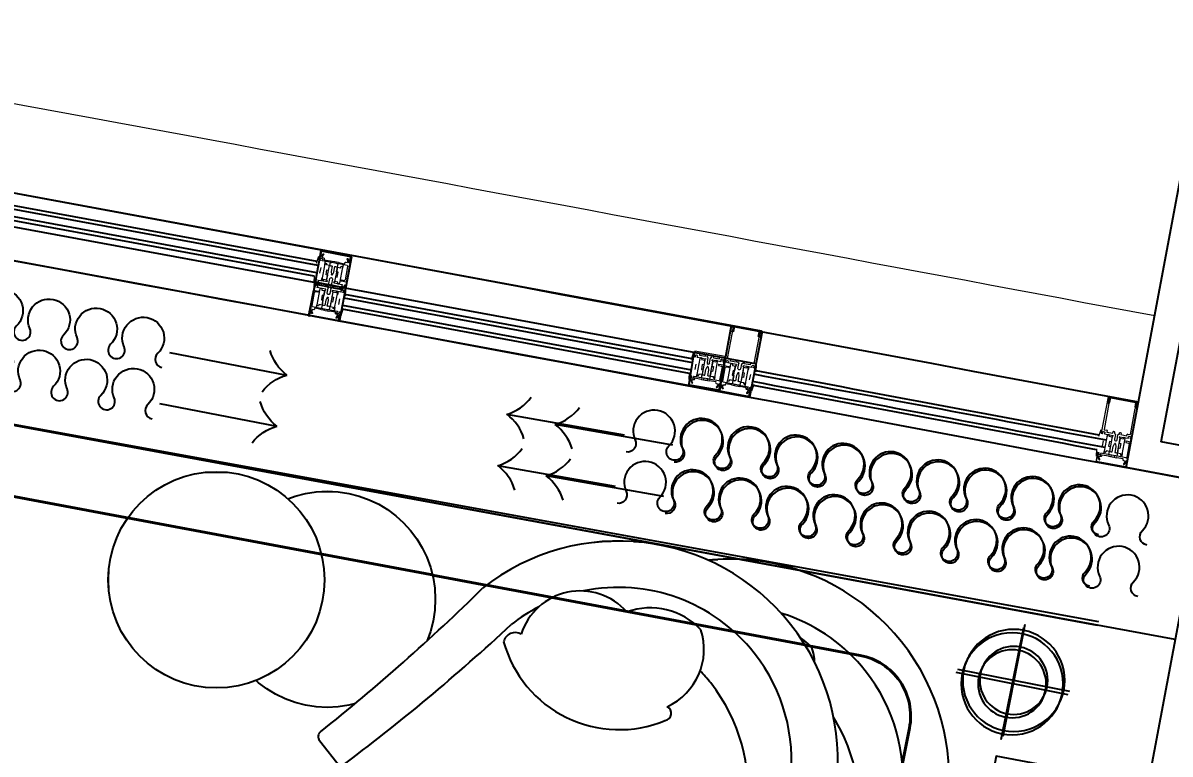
# Model space of a CAD drawing. Extents: x -678889171 to 586587, y -792238163 to 335485.
# Drawn here: x 54779 to 56635, y 46963 to 48147 of the extents above; entities that cross this region are included whole.
import ezdxf

# ---------------------------------------------------------------- set-up
doc = ezdxf.new("R2010")
doc.units = 0
doc.header["$MEASUREMENT"] = 0
doc.set_wipeout_variables(frame=1)
doc.layers.get('0').update_dxf_attribs({"color": 8})
for name, color, linetype in [('9TH-FURN$0$A-SITE-PATT', 252, 'Continuous'), ('9TH-FURN$0$XR-A-TYP-7-8-9-10$0$I-CLNG', 252, 'Continuous'), ('9TH-FURN$0$XR-A-TYP-7-8-9-10$0$I-EQPM', 252, 'Continuous'), ('9TH-FURN$0$XR-A-TYP-7-8-9-10$0$I-FURN', 252, 'Continuous'), ('9TH-FURN$0$XR-A-TYP-7-8-9-10$0$I-FURN-CHAR', 252, 'Continuous'), ('9TH-FURN$0$XR-A-TYP-7-8-9-10$0$I-WIPEOUT', 252, 'Continuous'), ('9TH-FURN$0$XR-A-TYP-7-8-9-10$0$XREF_1BR$0$I-FURN', 252, 'Continuous'), ('powr wire', 4, 'Continuous'), ('XR-A-9TH-FLOOR$0$A-SITE-PATT', 252, 'Continuous'), ('XR-A-9TH-FLOOR$0$A-WALL', 252, 'Continuous'), ('XR-A-TYP-4TH TO 10TH (OUTER)$0$$0$A-GLAZ', 252, 'Continuous'), ('XR-A-TYP-4TH TO 10TH (OUTER)$0$$0$A-SITE-PATT', 252, 'Continuous'), ('XR-A-TYP-4TH TO 10TH (OUTER)$0$$1$A-GLAZ', 252, 'Continuous'), ('XR-A-TYP-4TH TO 10TH (OUTER)$0$A-DIM-IN', 252, 'Continuous'), ('XR-A-TYP-4TH TO 10TH (OUTER)$0$A-GLAZ', 252, 'Continuous'), ('XR-A-TYP-4TH TO 10TH (OUTER)$0$A-SITE-PATT', 252, 'Continuous'), ('XR-A-TYP.furn$0$A-SITE-PATT', 252, 'Continuous'), ('XR-A-TYP.furn$0$XR-A-TYP-3-4-6$0$I-CLNG', 252, 'Continuous'), ('XR-A-TYP.furn$0$XR-A-TYP-3-4-6$0$I-EQPM', 252, 'Continuous'), ('XR-A-TYP.furn$0$XR-A-TYP-3-4-6$0$I-FURN', 252, 'Continuous'), ('XR-A-TYP.furn$0$XR-A-TYP-3-4-6$0$I-FURN-CHAR', 252, 'Continuous'), ('XR-A-TYP.furn$0$XR-A-TYP-3-4-6$0$I-WIPEOUT', 252, 'Continuous'), ('XR-A-TYP.furn$0$XR-A-TYP-3-4-6$0$XREF_1BR$0$I-FURN', 252, 'Continuous')]:
    doc.layers.add(name, color=color, linetype=linetype)
doc.layers.add('XR-A-TYP 01(OUTER)$0$xref units$0$copy of outline 1st floor trial 3$0$A-ELEV-P1', color=252, linetype='Continuous', lineweight=9)
doc.layers.add('XR-A-TYP-4TH TO 10TH (OUTER)$0$Main entrance$0$A-ELEV-GLAZ', color=252, linetype='Continuous', lineweight=20)

# ---------------------------------------------------------------- blocks, each defined once
blk = doc.blocks.new('9TH-FURN$0$XR-A-TYP-7-8-9-10$0$XREF_1BR$0$05BDRAPE')
for points in [[(-500, 0, 0.608416), (-485.7, 27.6, -0.608416), (-450, 96.6, -0.608416), (-414.3, 27.7, 1.932003), (-385.7, 27.7, -0.608416), (-350, 96.6, -0.608416), (-314.3, 27.7, 1.932003), (-285.7, 27.7, -0.608416), (-250, 96.6, -0.608416), (-214.3, 27.7, 1.932003), (-185.7, 27.7, -0.608416), (-150, 96.6, -0.608416), (-114.3, 27.7, 1.932003), (-85.7, 27.7, -0.608416), (-50, 96.6, -0.608416), (-14.3, 27.7, 0.608436), (0, 0, -0.608416)], [(0, 0, 0.608416), (14.3, 27.7, -0.608416), (50, 96.6, -0.608416), (85.7, 27.7, 1.932003), (114.3, 27.7, -0.608416), (150, 96.6, -0.608416), (185.7, 27.7, 1.932003), (214.3, 27.7, -0.608416), (250, 96.6, -0.608416), (285.7, 27.7, 1.932003), (314.3, 27.7, -0.608416), (350, 96.6, -0.608416), (385.7, 27.7, 1.932003), (414.3, 27.7, -0.608416), (450, 96.6, -0.608416), (485.7, 27.7, 0.608436), (500, 0, -0.608416)]]:
    blk.add_lwpolyline(points, format="xyb")
blk = doc.blocks.new('9TH-FURN$0$XR-A-TYP-7-8-9-10$0$XREF_1BR$0$GUEST T1')
blk.add_line((-974.1, -13.6), (-1214.4, -13.6))
for centre, start, end in [((-1258, 72.1), 296.9731, 333.1823), ((-1258, -99.3), 26.8177, 63.0269)]:
    blk.add_arc(centre, 96.2, start, end)
at = {"xscale": -0.9651072330830278, "yscale": 0.9651072330830278, "zscale": 0.9651072330830278}
blk.add_blockref('9TH-FURN$0$XR-A-TYP-7-8-9-10$0$XREF_1BR$0$05BDRAPE', (-482.6, -46.6), dxfattribs=at)
blk = doc.blocks.new('9TH-FURN$0$XR-A-TYP-7-8-9-10$0$XREF_1BR$0$GS-1')
at = {"color": 8, "xscale": -0.8044866682359963, "yscale": 0.8044866682359963, "zscale": 0.8044866682359963, "rotation": 90}
for p in [(-31.1, 38.2), (53.3, 38.2)]:
    blk.add_blockref('9TH-FURN$0$XR-A-TYP-7-8-9-10$0$XREF_1BR$0$GUEST T1', p, dxfattribs=at)
blk = doc.blocks.new('9TH-FURN$0$XR-A-TYP-7-8-9-10$0$XREF_1BR$0$XREF-1BA$0$RRR')
blk.add_wipeout([(11151.2, 12044), (11163.9, 12059.5), (11319.4, 12212), (11372.4, 12268.8), (11415.9, 12313.2), (11463.4, 12345.5), (11528.7, 12374.4), (11582.3, 12387.4), (11656.7, 12391.4), (11711.9, 12384.2), (11759.9, 12370.6), (11836.3, 12332.4), (11880.2, 12297.1), (11911.9, 12263.7), (11936.4, 12230.4), (11954.5, 12199.2), (11973, 12156.4), (11986, 12110.5), (11993.2, 12057.3), (11993.3, 12018.9), (11983.9, 11953.8), (11958.4, 11882.4), (11940.4, 11849.6), (11920.4, 11820.8), (11887.5, 11783.5), (11858.3, 11760.1), (11603.8, 11553.8), (11596.9, 11551.1), (11587.1, 11557.1), (11552.6, 11595.2), (11548.3, 11592.9), (11541.7, 11593.5), (11534.7, 11600.1), (11189.9, 11981.8), (11187.3, 11988.5), (11188, 11992.2), (11189.4, 11994.5), (11190.6, 11995.9)]).dxf.layer = '9TH-FURN$0$XR-A-TYP-7-8-9-10$0$I-WIPEOUT'
for p, q in [((11153.7, 12036.7), (11190.6, 11995.9)), ((11364.2, 11788.8), (11189.9, 11981.8)), ((11189.9, 11981.8), (11364.2, 11788.8)), ((11538.5, 11595.9), (11364.2, 11788.8)), ((11364.2, 11788.8), (11538.5, 11595.9)), ((11552.6, 11595.2), (11589.5, 11554.4))]:
    blk.add_line(p, q)
for centre, radius, start, end in [((11638.8, 12036.9), 355, 42.094, 132.094), ((11638.8, 12036.9), 280, 42.094, 105.4883), ((8901.2, 14521.9), 3344.2, 312.3641, 318.3692), ((11565.6, 12206.5), 100.2, 45.14, 166.2879), ((11638.8, 12036.9), 280, 121.1621, 132.094), ((11681.3, 12174.1), 112.8, 47.1478, 113.5012), ((11638.8, 12036.9), 355, 312.094, 42.094), ((11662.4, 12218.9), 102.8, 298.7881, 21.6173), ((9019.9, 14529.3), 3336.1, 310.5911, 316.7792), ((11459.7, 12212.8), 19.4, 63.9266, 170.3764), ((11638.8, 12036.9), 280, 312.094, 42.094), ((11623.5, 12279.6), 193.6, 199.1621, 296.4335), ((11571.6, 11984.1), 280, 42.094, 47.4046), ((11571.6, 11984.1), 280, 312.094, 42.094), ((11707, 12117.9), 12, 282.7716, 65.8902), ((11161.2, 12043.4), 10, 130.7668, 222.094), ((11197.3, 11988.5), 10, 132.094, 222.094), ((11197.3, 11988.5), 10, 132.094, 222.094), ((13853.2, 9179.1), 3336.1, 127.4088, 133.5969), ((13833.8, 9061.7), 3344.2, 125.8188, 131.8239), ((11545.9, 11602.6), 10, 222.094, 312.094), ((11545.9, 11602.6), 10, 222.094, 312.094), ((11596.9, 11561.1), 10, 222.094, 313.4211)]:
    blk.add_arc(centre, radius, start, end)
blk = doc.blocks.new('9TH-FURN$0$XR-A-TYP-7-8-9-10$0$A$C00AC6B19')
blk.add_wipeout([(30, 172.4), (64.6, 162.2), (64.6, 162.2), (91.4, 149.2), (91.4, 149.2), (123, 124.5), (141.2, 103.3), (158.2, 74.7), (166.5, 53.8), (174.2, 16.4), (174.7, -10.9), (171.2, -36.4), (166.3, -54.4), (160.7, -69.3), (152.9, -85.2), (152.9, -85.2), (139.3, -106), (116.1, -131), (98.7, -144.5), (64.1, -162.9), (38.6, -170.7), (22.5, -173.5), (-3.7, -175), (-21.2, -173.7), (-36.4, -171.2), (-67.5, -161.4), (-94.1, -147.6), (-119.9, -127.5), (-141.4, -103.2), (-157.2, -76.8), (-168.2, -48.3), (-173.6, -21.9), (-174.6, 11.2), (-174.6, 11.2), (-167.1, 52), (-156.2, 78.9), (-142.7, 101.3), (-117, 130.1), (-98.7, 144.5), (-73.6, 158.8), (-45.8, 168.9), (-1.8, 175), (36.4, 171.2)]).dxf.layer = '9TH-FURN$0$XR-A-TYP-7-8-9-10$0$I-WIPEOUT'
blk.add_circle((0, 0), 175)
blk = doc.blocks.new('9TH-FURN$0$XR-A-TYP-7-8-9-10$0$XREF_1BR$0$wer')
for radius in [225, 150]:
    blk.add_circle((4479.2, 10803.4), radius)
at = {"layer": '9TH-FURN$0$XR-A-TYP-7-8-9-10$0$XREF_1BR$0$I-FURN'}
for p, q in [((4479.2, 10551.9), (4479.2, 11055)), ((4730.7, 10803.4), (4227.7, 10803.4))]:
    blk.add_line(p, q, dxfattribs=at)
blk = doc.blocks.new('XR-A-TYP-4TH TO 10TH (OUTER)$0$m')
at = {"layer": 'XR-A-TYP-4TH TO 10TH (OUTER)$0$Main entrance$0$A-ELEV-GLAZ'}
for p, q in [((12664.2, 190975.7, 0), (12663.8, 190966.3, 0)), ((12664.2, 190975.7, 0), (12663.8, 190966.3, 0)), ((12714.1, 190973.9, 0), (12664.2, 190975.7, 0)), ((12664.9, 190966.7, 0), (12665.2, 190974.4, 0)), ((12665.2, 190974.4, 0), (12713, 190972.7, 0)), ((12668, 190970.6, 0), (12665.7, 190966.8, 0)), ((12668, 190964.7, 0), (12668.1, 190967.5, 0)), ((12668.1, 190967.5, 0), (12669.5, 190969.7, 0)), ((12708.4, 190968.3, 0), (12709.6, 190966, 0)), ((12712, 190965.1, 0), (12709.9, 190969.1, 0)), ((12713, 190972.7, 0), (12712.8, 190965, 0)), ((12713.8, 190964.5, 0), (12714.1, 190973.9, 0)), ((12663.8, 190964.2, 0), (12662.7, 190933.4, 0)), ((12663.8, 190964.2, 0), (12663.6, 190960.2, 0)), ((12665.3, 190964.8, 0), (12664.4, 190964.8, 0)), ((12665.3, 190964.8, 0), (12664.4, 190964.8, 0)), ((12665.5, 190966.6, 0), (12664.9, 190966.7, 0)), ((12664.9, 190936.7, 0), (12665.7, 190958.5, 0)), ((12665.1, 190965, 0), (12665.5, 190965, 0)), ((12667, 190959.7, 0), (12683.8, 190959.1, 0)), ((12670.4, 190964.6, 0), (12668, 190964.7, 0)), ((12671.6, 190961.6, 0), (12671.6, 190963.3, 0)), ((12681.8, 190961.3, 0), (12671.6, 190961.6, 0)), ((12674, 190955.5, 0), (12673.1, 190929, 0)), ((12673.7, 190959.4, 0), (12673.6, 190954.2, 0)), ((12676.6, 190954.1, 0), (12676.7, 190955.4, 0)), ((12681.8, 190953.9, 0), (12676.6, 190954.1, 0)), ((12681.8, 190953.9, 0), (12680.9, 190929.2, 0)), ((12681.5, 190945.9, 0), (12681.8, 190953.9, 0)), ((12682.3, 190961.8, 0), (12681.8, 190961.3, 0)), ((12681.8, 190953.9, 0), (12682, 190959.2, 0)), ((12682.6, 190953.8, 0), (12681.8, 190953.9, 0)), ((12683.1, 190953.8, 0), (12681.8, 190953.9, 0)), ((12683.3, 190959.1, 0), (12682, 190959.2, 0)), ((12688.4, 190961.6, 0), (12682.3, 190961.8, 0)), ((12683, 190954.1, 0), (12682.6, 190953.8, 0)), ((12683.3, 190953.8, 0), (12683, 190954.1, 0)), ((12684.8, 190953.8, 0), (12683.3, 190953.8, 0)), ((12683.8, 190959.1, 0), (12684.1, 190958.8, 0)), ((12684.1, 190958.8, 0), (12684.5, 190959.1, 0)), ((12684.5, 190959.1, 0), (12692.7, 190958.8, 0)), ((12685.1, 190954.1, 0), (12684.8, 190953.8, 0)), ((12685.4, 190953.7, 0), (12685.1, 190954.1, 0)), ((12686.3, 190953.7, 0), (12685.4, 190953.7, 0)), ((12685.8, 190959, 0), (12685.9, 190961.7, 0)), ((12686, 190944.6, 0), (12686.3, 190953.7, 0)), ((12688.7, 190961.2, 0), (12688.4, 190961.6, 0)), ((12689, 190961.6, 0), (12688.7, 190961.2, 0)), ((12695, 190961.3, 0), (12689, 190961.6, 0)), ((12690.5, 190953.6, 0), (12690.2, 190944.5, 0)), ((12691.4, 190953.5, 0), (12690.5, 190953.6, 0)), ((12691.4, 190958.8, 0), (12691.5, 190961.5, 0)), ((12691.7, 190953.8, 0), (12691.4, 190953.5, 0)), ((12692, 190953.5, 0), (12691.7, 190953.8, 0)), ((12693.5, 190953.4, 0), (12692, 190953.5, 0)), ((12692.7, 190958.8, 0), (12693, 190958.4, 0)), ((12693, 190958.4, 0), (12693.3, 190958.8, 0)), ((12693.3, 190958.8, 0), (12708.1, 190958.2, 0)), ((12693.9, 190953.8, 0), (12693.5, 190953.4, 0)), ((12695, 190953.4, 0), (12693.7, 190953.4, 0)), ((12695.2, 190958.7, 0), (12693.9, 190958.7, 0)), ((12694.2, 190953.4, 0), (12693.9, 190953.8, 0)), ((12694.1, 190928.8, 0), (12695, 190953.4, 0)), ((12695, 190953.4, 0), (12694.2, 190953.4, 0)), ((12694.7, 190945.5, 0), (12695, 190953.4, 0)), ((12695.5, 190960.8, 0), (12695, 190961.3, 0)), ((12695.2, 190958.7, 0), (12695, 190953.4, 0)), ((12695, 190953.4, 0), (12700.2, 190953.2, 0)), ((12705.7, 190960.4, 0), (12695.5, 190960.8, 0)), ((12700.2, 190953.2, 0), (12700.2, 190954.5, 0)), ((12702.9, 190954.4, 0), (12701.9, 190928, 0)), ((12703.4, 190958.4, 0), (12703.2, 190953.1, 0)), ((12705.8, 190962, 0), (12705.7, 190960.4, 0)), ((12709.5, 190963.2, 0), (12707.1, 190963.3, 0)), ((12707.8, 190960.1, 0), (12707.9, 190960.4, 0)), ((12708.9, 190961.4, 0), (12710.8, 190961.3, 0)), ((12709.6, 190966, 0), (12709.5, 190963.2, 0)), ((12711.4, 190958.1, 0), (12713.1, 190958, 0)), ((12711.8, 190960.2, 0), (12711.8, 190960, 0)), ((12712.8, 190965, 0), (12712.1, 190965, 0)), ((12712.1, 190963.3, 0), (12712.5, 190963.3, 0)), ((12713.1, 190963, 0), (12712.3, 190963.1, 0)), ((12713.6, 190958.5, 0), (12713.7, 190962.4, 0)), ((12716.3, 190952.6, 0), (12715.1, 190964.1, 0)), ((12662.7, 190933.4, 0), (12670.5, 190933.1, 0)), ((12670.6, 190935.2, 0), (12666.1, 190935.4, 0)), ((12671.1, 190933.7, 0), (12671.2, 190934.5, 0)), ((12675.7, 190928.9, 0), (12675.8, 190930.3, 0)), ((12675.8, 190930.3, 0), (12680.9, 190930.1, 0)), ((12678.6, 190938.1, 0), (12678.9, 190946, 0)), ((12681.2, 190938, 0), (12678.6, 190938.1, 0)), ((12678.9, 190946, 0), (12681.5, 190945.9, 0)), ((12680.9, 190930.1, 0), (12681.2, 190938, 0)), ((12685.5, 190933, 0), (12685.3, 190924.9, 0)), ((12687, 190940, 0), (12686, 190944.6, 0)), ((12690.2, 190944.5, 0), (12688.8, 190939.9, 0)), ((12689.5, 190924.8, 0), (12689.8, 190932.8, 0)), ((12694.2, 190929.6, 0), (12694.5, 190937.5, 0)), ((12694.5, 190937.5, 0), (12697.1, 190937.4, 0)), ((12697.4, 190945.4, 0), (12694.7, 190945.5, 0)), ((12697.1, 190937.4, 0), (12697.4, 190945.4, 0)), ((12702.3, 190926.7, 0), (12702.5, 190932, 0)), ((12707.4, 190937.8, 0), (12707.7, 190946.9, 0)), ((12715.5, 190931.5, 0), (12713.5, 190920.1, 0)), ((12662.5, 190927.7, 0), (12660.3, 190868.4)), ((12662.5, 190927.7, 0), (12660.3, 190868.4)), ((12664.6, 190928, 0), (12662.9, 190928.1, 0)), ((12665.5, 190921.1, 0), (12664, 190878.4)), ((12664.2, 190925.9, 0), (12664.2, 190926.1, 0)), ((12667.1, 190924.7, 0), (12665.2, 190924.8, 0)), ((12670.4, 190921.3, 0), (12666, 190921.5, 0)), ((12675.4, 190927.6, 0), (12667.9, 190927.9, 0)), ((12668.2, 190926, 0), (12668.2, 190925.8, 0)), ((12670.9, 190924.2, 0), (12670.8, 190921.7, 0)), ((12680.7, 190923.8, 0), (12670.9, 190924.2, 0)), ((12675.7, 190927.3, 0), (12675.4, 190927.6, 0)), ((12676, 190927.6, 0), (12675.7, 190927.3, 0)), ((12681.9, 190927.4, 0), (12676, 190927.6, 0)), ((12680.6, 190921.4, 0), (12680.7, 190923.8, 0)), ((12682.7, 190920.9, 0), (12681, 190920.9, 0)), ((12681.1, 190929, 0), (12682, 190929, 0)), ((12682.2, 190928.8, 0), (12682.1, 190927.6, 0)), ((12683.9, 190923.7, 0), (12683.2, 190923.7, 0)), ((12683.2, 190923.7, 0), (12683.2, 190921.3, 0)), ((12691.4, 190923.4, 0), (12690.7, 190923.5, 0)), ((12691.3, 190921, 0), (12691.4, 190923.4, 0)), ((12693.4, 190920.5, 0), (12691.7, 190920.6, 0)), ((12692.8, 190927.2, 0), (12692.9, 190928.4, 0)), ((12698.9, 190926.8, 0), (12693, 190927, 0)), ((12693.1, 190928.6, 0), (12693.9, 190928.6, 0)), ((12703.7, 190923, 0), (12693.9, 190923.3, 0)), ((12693.9, 190923.3, 0), (12693.9, 190920.9, 0)), ((12699.3, 190929.4, 0), (12694.2, 190929.6, 0)), ((12699.2, 190926.5, 0), (12698.9, 190926.8, 0)), ((12699.5, 190926.8, 0), (12699.2, 190926.5, 0)), ((12699.3, 190928.1, 0), (12699.3, 190929.4, 0)), ((12707, 190926.5, 0), (12699.5, 190926.8, 0)), ((12703.7, 190920.6, 0), (12703.7, 190923, 0)), ((12708.5, 190920, 0), (12704.1, 190920.1, 0)), ((12706.6, 190924.4, 0), (12706.6, 190924.6, 0)), ((12707.4, 190876.8), (12708.9, 190919.5, 0)), ((12709.5, 190923.2, 0), (12707.6, 190923.3, 0)), ((12712, 190926.3, 0), (12710.3, 190926.4, 0)), ((12710.3, 190866.6), (12712.4, 190925.9, 0)), ((12710.6, 190924.5, 0), (12710.5, 190924.2, 0)), ((12662.4, 190876.9), (12664, 190878.4)), ((12662.4, 190874.9), (12662.4, 190876.9)), ((12707.4, 190876.8), (12708.8, 190875.3)), ((12708.8, 190875.3), (12708.7, 190873.3)), ((12660.7, 190868.2), (12661.9, 190869.3)), ((12661.9, 190869.3), (12663.9, 190874.2)), ((12663.9, 190874.2), (12663, 190874.3)), ((12708.1, 190872.7), (12707.2, 190872.7)), ((12707.2, 190872.7), (12708.9, 190867.7)), ((12708.9, 190867.7), (12709.9, 190866.5))]:
    blk.add_line(p, q, dxfattribs=at)
at = {"layer": 'XR-A-TYP-4TH TO 10TH (OUTER)$0$Main entrance$0$A-ELEV-GLAZ', "elevation": 0}
blk.add_lwpolyline([(12709.6, 190866, 0.668179), (12709.8, 190866.3), (12708.1, 190868.2), (12707.1, 190868.2), (12707.2, 190872.7), (12707.9, 190872.7), (12706.6, 190875.1, 0.767327), (12706, 190875), (12705.7, 190867.4), (12665, 190868.9), (12665.2, 190876.4, 0.767327), (12664.7, 190876.6), (12663.2, 190874.3), (12663.9, 190874.2), (12663.7, 190869.7), (12662.7, 190869.8), (12660.8, 190868.1, 0.668179), (12661, 190867.7)], format="xyb", close=True, dxfattribs=at)
at = {"layer": 'XR-A-TYP-4TH TO 10TH (OUTER)$0$Main entrance$0$A-ELEV-GLAZ'}
for centre, radius, start, end in [((12668.8, 190970.1, 0), 0.847, 327.9564, 147.9564), ((12709.2, 190968.7, 0), 0.847, 27.9564, 207.9564), ((12665.1, 190966.2, 0), 1.27, 177.9564, 267.9564), ((12664.4, 190964.1, 0), 0.635, 87.9564, 177.9564), ((12664.4, 190964.1, 0), 0.635, 87.9564, 177.9564), ((12665.3, 190965.8, 0), 1.06, 267.9564, 69.2935), ((12665.5, 190965.8, 0), 0.847, 267.9564, 87.9564), ((12666.9, 190958.4, 0), 1.27, 87.9564, 177.9564), ((12670.4, 190963.3, 0), 1.27, 357.9564, 87.9564), ((12675.4, 190955.4, 0), 1.32, 357.9564, 177.9564), ((12701.5, 190954.5, 0), 1.32, 357.9564, 177.9564), ((12707.1, 190962, 0), 1.27, 87.9564, 177.9564), ((12709.7, 190960.1, 0), 1.91, 177.9564, 223.1461), ((12708.9, 190960.3, 0), 1.06, 87.9564, 177.9564), ((12708.1, 190958.5, 0), 0.318, 267.9564, 43.1461), ((12710.8, 190960.2, 0), 1.06, 357.9564, 87.9564), ((12711.4, 190958.4, 0), 0.318, 132.7668, 267.9564), ((12712.3, 190964.1, 0), 1.06, 106.6194, 267.9564), ((12712.1, 190964.1, 0), 0.847, 87.9564, 267.9564), ((12709.9, 190960.1, 0), 1.91, 312.7668, 357.9564), ((12712.5, 190964.5, 0), 1.27, 267.9564, 357.9564), ((12713.1, 190962.4, 0), 0.635, 357.9564, 87.9564), ((12713.2, 190958.5, 0), 0.423, 267.9564, 357.9564), ((12666.2, 190936.6, 0), 1.27, 177.9564, 267.9564), ((12670.5, 190933.7, 0), 0.635, 267.9564, 357.9564), ((12670.5, 190934.6, 0), 0.635, 357.9564, 87.9564), ((12687.7, 190932.9, 0), 2.12, 357.9564, 177.9564), ((12687.9, 190940.2, 0), 0.911, 192.9564, 342.9564), ((12662.9, 190927.6, 0), 0.423, 87.9564, 177.9564), ((12666.1, 190926.1, 0), 1.91, 132.7668, 177.9564), ((12665.3, 190925.9, 0), 1.06, 177.9564, 267.9564), ((12664.6, 190927.7, 0), 0.318, 312.7668, 87.9564), ((12665.9, 190921.1, 0), 0.423, 87.9564, 177.9564), ((12667.1, 190925.8, 0), 1.06, 267.9564, 357.9564), ((12667.9, 190927.6, 0), 0.318, 87.9564, 223.1461), ((12666.3, 190926, 0), 1.91, 357.9564, 43.1461), ((12670.4, 190921.7, 0), 0.423, 267.9564, 357.9564), ((12674.4, 190929, 0), 1.32, 177.9564, 357.9564), ((12681, 190921.4, 0), 0.423, 177.9564, 267.9564), ((12681.1, 190929.2, 0), 0.212, 177.9564, 267.9564), ((12681.9, 190927.6, 0), 0.212, 267.9564, 357.9564), ((12681.9, 190928.8, 0), 0.212, 357.9564, 87.9564), ((12682.7, 190921.3, 0), 0.423, 267.9564, 357.9564), ((12684, 190925, 0), 1.27, 267.9564, 357.9564), ((12690.8, 190924.7, 0), 1.27, 177.9564, 267.9564), ((12691.7, 190921, 0), 0.423, 177.9564, 267.9564), ((12693, 190927.2, 0), 0.212, 177.9564, 267.9564), ((12693.1, 190928.4, 0), 0.212, 87.9564, 177.9564), ((12693.4, 190920.9, 0), 0.423, 267.9564, 357.9564), ((12693.9, 190928.8, 0), 0.212, 267.9564, 357.9564), ((12700.6, 190928, 0), 1.32, 177.9564, 357.9564), ((12704.1, 190920.5, 0), 0.423, 177.9564, 267.9564), ((12708.5, 190924.5, 0), 1.91, 132.7668, 177.9564), ((12707.6, 190924.4, 0), 1.06, 177.9564, 267.9564), ((12707, 190926.2, 0), 0.318, 312.7668, 87.9564), ((12708.5, 190919.5, 0), 0.423, 357.9564, 87.9564), ((12709.5, 190924.3, 0), 1.06, 267.9564, 357.9564), ((12710.3, 190926.1, 0), 0.318, 87.9564, 223.1461), ((12708.6, 190924.5, 0), 1.91, 357.9564, 43.1461), ((12712, 190925.9, 0), 0.423, 357.9564, 87.9564), ((12663, 190874.9), 0.635, 177.9564, 267.9564), ((12660.6, 190868.4), 0.211, 177.9564, 312.9564), ((12708.1, 190873.3), 0.635, 267.9564, 357.9564), ((12710.1, 190866.6), 0.211, 222.9564, 357.9564)]:
    blk.add_arc(centre, radius, start, end, dxfattribs=at)
blk = doc.blocks.new('XR-A-TYP-4TH TO 10TH (OUTER)$0$conc w')
at = {"layer": 'XR-A-TYP-4TH TO 10TH (OUTER)$0$Main entrance$0$A-ELEV-GLAZ'}
for p, q in [((83819.6, 6992.5), (83819.6, 6983.1)), ((83869.6, 6992.5), (83819.6, 6992.5)), ((83819.6, 6992.5), (83819.6, 6983.1)), ((83819.6, 6981), (83819.6, 6977)), ((83819.6, 6981), (83819.6, 6950.2)), ((83821.1, 6981.6), (83820.2, 6981.6)), ((83821.1, 6981.6), (83820.2, 6981.6)), ((83820.7, 6983.5), (83820.7, 6991.2)), ((83820.7, 6991.2), (83868.5, 6991.2)), ((83821.3, 6983.5), (83820.7, 6983.5)), ((83820.9, 6981.8), (83821.3, 6981.8)), ((83823.6, 6987.5), (83821.4, 6983.7)), ((83823.8, 6984.5), (83825.1, 6986.7)), ((83823.8, 6981.6), (83823.8, 6984.5)), ((83826.2, 6981.6), (83823.8, 6981.6)), ((83865.4, 6981.6), (83863, 6981.6)), ((83864.1, 6986.7), (83865.4, 6984.5)), ((83865.4, 6984.5), (83865.4, 6981.6)), ((83867.8, 6983.7), (83865.5, 6987.5)), ((83868.5, 6983.5), (83867.9, 6983.5)), ((83867.9, 6981.8), (83868.3, 6981.8)), ((83869, 6981.6), (83868.1, 6981.6)), ((83868.5, 6991.2), (83868.5, 6983.5)), ((83869.6, 6983.1), (83869.6, 6992.5)), ((83869.6, 6977), (83869.6, 6981)), ((83872.5, 6971.3), (83870.9, 6982.7)), ((83821.7, 6953.5), (83821.7, 6975.3)), ((83823, 6976.6), (83839.8, 6976.6)), ((83827.5, 6978.7), (83827.5, 6980.3)), ((83837.7, 6978.7), (83827.5, 6978.7)), ((83829.7, 6976.6), (83829.7, 6971.3)), ((83830.2, 6972.6), (83830.2, 6946.2)), ((83832.8, 6971.3), (83832.8, 6972.6)), ((83838, 6971.3), (83832.8, 6971.3)), ((83835.3, 6955.4), (83835.3, 6963.4)), ((83835.3, 6963.4), (83838, 6963.4)), ((83838.2, 6979.3), (83837.7, 6978.7)), ((83838, 6971.3), (83838, 6976.6)), ((83839.3, 6976.6), (83838, 6976.6)), ((83838.8, 6971.3), (83838, 6971.3)), ((83838, 6971.3), (83838, 6946.7)), ((83839.3, 6971.3), (83838, 6971.3)), ((83838, 6963.4), (83838, 6971.3)), ((83844.3, 6979.3), (83838.2, 6979.3)), ((83839.1, 6971.6), (83838.8, 6971.3)), ((83839.5, 6971.3), (83839.1, 6971.6)), ((83841, 6971.3), (83839.5, 6971.3)), ((83839.8, 6976.6), (83840.2, 6976.3)), ((83840.2, 6976.3), (83840.5, 6976.6)), ((83840.5, 6976.6), (83848.7, 6976.6)), ((83841.3, 6971.6), (83841, 6971.3)), ((83841.6, 6971.3), (83841.3, 6971.6)), ((83842.5, 6971.3), (83841.6, 6971.3)), ((83841.8, 6976.6), (83841.8, 6979.3)), ((83842.5, 6962.2), (83842.5, 6971.3)), ((83843.7, 6957.6), (83842.5, 6962.2)), ((83844.6, 6978.9), (83844.3, 6979.3)), ((83844.9, 6979.3), (83844.6, 6978.9)), ((83850.9, 6979.3), (83844.9, 6979.3)), ((83846.7, 6962.2), (83845.5, 6957.6)), ((83847.6, 6971.3), (83846.7, 6971.3)), ((83846.7, 6971.3), (83846.7, 6962.2)), ((83847.4, 6976.6), (83847.4, 6979.3)), ((83847.9, 6971.6), (83847.6, 6971.3)), ((83848.2, 6971.3), (83847.9, 6971.6)), ((83849.7, 6971.3), (83848.2, 6971.3)), ((83848.7, 6976.6), (83849, 6976.3)), ((83849, 6976.3), (83849.4, 6976.6)), ((83849.4, 6976.6), (83864.1, 6976.6)), ((83850.1, 6971.6), (83849.7, 6971.3)), ((83851.2, 6976.6), (83849.9, 6976.6)), ((83851.2, 6971.3), (83849.9, 6971.3)), ((83850.4, 6971.3), (83850.1, 6971.6)), ((83851.2, 6971.3), (83850.4, 6971.3)), ((83851.5, 6978.7), (83850.9, 6979.3)), ((83851.2, 6976.6), (83851.2, 6971.3)), ((83851.2, 6971.3), (83856.4, 6971.3)), ((83851.2, 6963.4), (83851.2, 6971.3)), ((83851.2, 6946.7), (83851.2, 6971.3)), ((83853.9, 6963.4), (83851.2, 6963.4)), ((83861.7, 6978.7), (83851.5, 6978.7)), ((83853.9, 6955.4), (83853.9, 6963.4)), ((83856.4, 6971.3), (83856.4, 6972.6)), ((83859, 6972.6), (83859, 6946.2)), ((83859.4, 6976.6), (83859.4, 6971.3)), ((83861.7, 6980.3), (83861.7, 6978.7)), ((83863.8, 6978.5), (83863.8, 6978.7)), ((83864.1, 6956.2), (83864.1, 6965.3)), ((83864.9, 6979.8), (83866.7, 6979.8)), ((83867.4, 6976.6), (83869.2, 6976.6)), ((83867.8, 6978.7), (83867.8, 6978.5)), ((83819.6, 6950.2), (83827.4, 6950.2)), ((83819.6, 6944.4), (83819.6, 6936.2, 0)), ((83819.6, 6944.4), (83819.6, 6936.4)), ((83821.8, 6944.9), (83820, 6944.9)), ((83827.4, 6952.3), (83823, 6952.3)), ((83832.5, 6944.9), (83825.1, 6944.9)), ((83828.1, 6950.8), (83828.1, 6951.6)), ((83832.8, 6944.5), (83832.5, 6944.9)), ((83832.8, 6947.5), (83838, 6947.5)), ((83832.8, 6946.2), (83832.8, 6947.5)), ((83833.1, 6944.9), (83832.8, 6944.5)), ((83839, 6944.9), (83833.1, 6944.9)), ((83838, 6955.4), (83835.3, 6955.4)), ((83838, 6947.5), (83838, 6955.4)), ((83838.2, 6946.5), (83839, 6946.5)), ((83839.2, 6946.3), (83839.2, 6945.1)), ((83842.5, 6950.6), (83842.5, 6942.5)), ((83846.7, 6942.5), (83846.7, 6950.6)), ((83850, 6945.1), (83850, 6946.3)), ((83850.2, 6946.5), (83851, 6946.5)), ((83856.1, 6944.9), (83850.2, 6944.9)), ((83851.2, 6955.4), (83853.9, 6955.4)), ((83851.2, 6947.5), (83851.2, 6955.4)), ((83856.4, 6947.5), (83851.2, 6947.5)), ((83856.4, 6944.5), (83856.1, 6944.9)), ((83856.4, 6946.2), (83856.4, 6947.5)), ((83856.7, 6944.9), (83856.4, 6944.5)), ((83864.1, 6944.9), (83856.7, 6944.9)), ((83859.4, 6944.9), (83859.4, 6950.2)), ((83869.2, 6944.9), (83867.4, 6944.9)), ((83869.6, 6936.2, 0), (83869.6, 6944.4)), ((83872.5, 6950.2), (83870.9, 6938.7)), ((83819.6, 6936.2), (83869.6, 6936.2)), ((83821.4, 6942.7), (83821.4, 6943)), ((83824.3, 6941.7), (83822.5, 6941.7)), ((83822.9, 6938), (83822.9, 6937.5, 0)), ((83866.3, 6937.5), (83822.9, 6937.5)), ((83827.7, 6938.4), (83823.3, 6938.4)), ((83825.4, 6943), (83825.4, 6942.7)), ((83838, 6941.2), (83828.2, 6941.2)), ((83828.2, 6941.2), (83828.2, 6938.8)), ((83838, 6938.8), (83838, 6941.2)), ((83840.1, 6938.4), (83838.4, 6938.4)), ((83841.2, 6941.2), (83840.5, 6941.2)), ((83840.5, 6941.2), (83840.5, 6938.8)), ((83848.7, 6941.2), (83848, 6941.2)), ((83848.7, 6938.8), (83848.7, 6941.2)), ((83850.8, 6938.4), (83849.1, 6938.4)), ((83861, 6941.2), (83851.2, 6941.2)), ((83851.2, 6941.2), (83851.2, 6938.8)), ((83861, 6938.8), (83861, 6941.2)), ((83865.9, 6938.4), (83861.4, 6938.4)), ((83863.8, 6942.7), (83863.8, 6943)), ((83866.7, 6941.7), (83864.9, 6941.7)), ((83866.3, 6937.5, 0), (83866.3, 6938)), ((83867.8, 6943), (83867.8, 6942.7))]:
    blk.add_line(p, q, dxfattribs=at)
for centre, radius, start, end in [((83820.9, 6983.1), 1.27, 180, 270), ((83820.2, 6981), 0.635, 90, 180), ((83820.2, 6981), 0.635, 90, 180), ((83821.1, 6982.7), 1.06, 270, 71.3371), ((83821.3, 6982.7), 0.847, 270, 90), ((83824.4, 6987.1), 0.847, 330, 150), ((83826.2, 6980.3), 1.27, 360, 90), ((83863, 6980.3), 1.27, 90, 180), ((83864.8, 6987.1), 0.847, 30, 210), ((83868.1, 6982.7), 1.06, 108.6629, 270), ((83867.9, 6982.7), 0.847, 90, 270), ((83868.3, 6983.1), 1.27, 270, 360), ((83869, 6981), 0.635, 360, 90), ((83823, 6975.3), 1.27, 90, 180), ((83831.5, 6972.6), 1.32, 360, 180), ((83857.7, 6972.6), 1.32, 360, 180), ((83864.9, 6978.7), 1.06, 90, 180), ((83865.7, 6978.5), 1.91, 180, 225.1897), ((83864.1, 6976.9), 0.318, 270, 45.1897), ((83866.7, 6978.7), 1.06, 360, 90), ((83867.4, 6976.9), 0.318, 134.8103, 270), ((83865.9, 6978.5), 1.91, 314.8103, 360), ((83869.2, 6977), 0.423, 270, 0), ((83820, 6944.4), 0.423, 90, 180), ((83823.3, 6943), 1.91, 134.8103, 180), ((83823, 6953.5), 1.27, 180, 270), ((83821.8, 6944.5), 0.318, 314.8103, 90), ((83825.1, 6944.5), 0.318, 90, 225.1897), ((83823.5, 6943), 1.91, 360, 45.1897), ((83827.4, 6951.6), 0.635, 360, 90), ((83827.4, 6950.8), 0.635, 270, 360), ((83831.5, 6946.2), 1.32, 180, 360), ((83838.2, 6946.7), 0.212, 180, 270), ((83839, 6946.3), 0.212, 360, 90), ((83839, 6945.1), 0.212, 270, 360), ((83844.6, 6950.6), 2.12, 360, 180), ((83844.6, 6957.8), 0.911, 195, 345), ((83850.2, 6946.3), 0.212, 90, 180), ((83850.2, 6945.1), 0.212, 180, 270), ((83851, 6946.7), 0.212, 270, 360), ((83857.7, 6946.2), 1.32, 180, 360), ((83865.7, 6943), 1.91, 134.8103, 180), ((83864.1, 6944.5), 0.318, 314.8103, 90), ((83867.4, 6944.5), 0.318, 90, 225.1897), ((83865.9, 6943), 1.91, 360, 45.1897), ((83869.2, 6944.4), 0.423, 360, 90), ((83822.5, 6942.7), 1.06, 180, 270), ((83823.3, 6938), 0.423, 90, 180), ((83824.3, 6942.7), 1.06, 270, 360), ((83827.7, 6938.8), 0.423, 270, 360), ((83838.4, 6938.8), 0.423, 180, 270), ((83840.1, 6938.8), 0.423, 270, 360), ((83841.2, 6942.5), 1.27, 270, 360), ((83848, 6942.5), 1.27, 180, 270), ((83849.1, 6938.8), 0.423, 180, 270), ((83850.8, 6938.8), 0.423, 270, 0), ((83861.4, 6938.8), 0.423, 180, 270), ((83864.9, 6942.7), 1.06, 180, 270), ((83865.9, 6938), 0.423, 0, 90), ((83866.7, 6942.7), 1.06, 270, 360)]:
    blk.add_arc(centre, radius, start, end, dxfattribs=at)
blk = doc.blocks.new('XR-A-TYP-4TH TO 10TH (OUTER)$0$1300 w')
at = {"layer": 'XR-A-TYP-4TH TO 10TH (OUTER)$0$A-GLAZ', "extrusion": (1.72497e-12, 3.90388e-14, -1)}
for p, q in [((-10088, 80559.7, 0), (-10037.2, 80559.7, 0)), ((-10088, 80559.7, 0), (-10087.8, 80451.9, 0)), ((-10087.1, 80560.4, 0), (-8785.6, 80553, 0)), ((-10087.1, 80560.4, 0), (-8785.6, 80553, 0)), ((-10037.2, 80559.7, 0), (-10037.8, 80451.7, 0)), ((-9412.3, 80554.5, 0), (-9412.9, 80446.5, 0)), ((-9362.3, 80554.2, 0), (-9362.9, 80446.2, 0)), ((-8786, 80553.1, 0), (-8786.3, 80499.1, 0)), ((-8736, 80552.8, 0), (-8736.6, 80444.8, 0)), ((-8736, 80552.8, 0), (-8687.1, 80552.5, 0)), ((-8687.1, 80552.5, 0), (-8686.6, 80444.5, 0)), ((-9362.4, 80530.3, 0), (-8786, 80527.1, 0)), ((-9359.4, 80536.3, 0), (-8788.6, 80533.1, 0)), ((-8786.1, 80533.1, 0), (-8785.9, 80533.1, 0)), ((-10087.5, 80506.4, 0), (-8786.4, 80499.1, 0)), ((-10037.8, 80451.7, 0), (-10037.4, 80509.7, 0)), ((-9987.8, 80451.4, 0), (-9986.6, 80505.4, 0)), ((-9362.5, 80518.3, 0), (-8786.2, 80515.1, 0)), ((-9359.1, 80512.3, 0), (-8788.9, 80509.1, 0)), ((-9412.7, 80486.6, 0), (-9986.9, 80489.8, 0)), ((-9412.6, 80492.6, 0), (-9984.4, 80495.8, 0)), ((-9412.7, 80474.6, 0), (-9987.2, 80477.8, 0)), ((-9412.8, 80468.6, 0), (-9984.7, 80471.8, 0)), ((-10087.8, 80452.4, 0), (-8686.6, 80444.5, 0))]:
    blk.add_line(p, q, dxfattribs=at)
at = {"layer": 'XR-A-TYP-4TH TO 10TH (OUTER)$0$A-SITE-PATT', "zscale": -1}
for name, p, rotation in [('XR-A-TYP-4TH TO 10TH (OUTER)$0$m', (-4777.3, 271774.9, 0), 182.2189374170677), ('XR-A-TYP-4TH TO 10TH (OUTER)$0$conc w', (-93209.8, 73306.2, 0), 0.1752235276728038), ('XR-A-TYP-4TH TO 10TH (OUTER)$0$conc w', (74435.9, 87696.4, 0), 180.1752226497983)]:
    blk.add_blockref(name, p, dxfattribs=dict(at, rotation=rotation))
at = {"layer": 'XR-A-TYP-4TH TO 10TH (OUTER)$0$A-SITE-PATT'}
for name, p, xscale, zscale, rotation in [('XR-A-TYP-4TH TO 10TH (OUTER)$0$conc w', (74978.5, 72393.8, 0), -1, -1, 359.2024426718495), ('XR-A-TYP-4TH TO 10TH (OUTER)$0$m', (-15540.7, 271718.9, 0), -0.9999999999999993, -0.9999999999999993, 178.2434055271635), ('XR-A-TYP-4TH TO 10TH (OUTER)$0$conc w', (-93751.8, 88611, 0), -1, -1, 179.2024435497245)]:
    blk.add_blockref(name, p, dxfattribs=dict(at, xscale=xscale, zscale=zscale, rotation=rotation))
blk = doc.blocks.new('XR-A-TYP-4TH TO 10TH (OUTER)$0$$1$1300 w')
at = {"layer": 'XR-A-TYP-4TH TO 10TH (OUTER)$0$A-GLAZ', "extrusion": (2.03131e-09, 1.16913e-12, 1), "xscale": -1.000000000000002, "rotation": 359.7481995485321}
blk.add_blockref('XR-A-TYP-4TH TO 10TH (OUTER)$0$1300 w', (-18964.7, 53.4, 0), dxfattribs=at)
blk = doc.blocks.new('XR-A-TYP-4TH TO 10TH (OUTER)$0$$0$m')
at = {"layer": 'XR-A-TYP-4TH TO 10TH (OUTER)$0$A-SITE-PATT', "rotation": 90.0186872170423}
blk.add_blockref('XR-A-TYP-4TH TO 10TH (OUTER)$0$m', (203642.2, 178323.7, 0), dxfattribs=at)
blk = doc.blocks.new('XR-A-TYP-4TH TO 10TH (OUTER)')
at = {"layer": 'XR-A-TYP-4TH TO 10TH (OUTER)$0$$0$A-GLAZ'}
for centre, radius, start, end in [((-59193.3, -598399.1), 643430.7, 79.3802452, 80.1554932), ((-56271.4, -582535.7, 0), 627192.6, 79.3511223, 80.1707737), ((-56271.4, -582535.7, 0), 627230.6, 79.3791191, 79.4321817), ((-56271.4, -582535.7, 0), 627236.6, 79.3803286, 79.4319232), ((-56271.4, -582535.7, 0), 627218.6, 79.3791191, 79.4321879), ((-56271.4, -582535.7, 0), 627212.6, 79.3803358, 79.4319466)]:
    blk.add_arc(centre, radius, start, end, dxfattribs=at)
at = {"layer": 'XR-A-TYP-4TH TO 10TH (OUTER)$0$A-DIM-IN'}
blk.add_lwpolyline([(59365, 33905.1), (59586.1, 35084.6), (60447, 34927.1), (60229.8, 33744.5), (59365, 33905.1)], dxfattribs=at)
blk.add_lwpolyline([(59421.7, 33946.7), (59626.1, 35026.2), (60395.6, 34883.7), (60182.6, 33804.3)], close=True, dxfattribs=at)
at = {"layer": 'XR-A-TYP-4TH TO 10TH (OUTER)$0$$0$A-SITE-PATT', "rotation": 81.40117033212022}
blk.add_blockref('XR-A-TYP-4TH TO 10TH (OUTER)$0$$0$m', (246251.1, -7161.6), dxfattribs=at)
at = {"layer": 'XR-A-TYP-4TH TO 10TH (OUTER)$0$$1$A-GLAZ', "extrusion": (3.48571e-07, -6.15693e-08, 1), "rotation": 349.4665604948153}
blk.add_blockref('XR-A-TYP-4TH TO 10TH (OUTER)$0$$1$1300 w', (52426.1, -46643.1, 0), dxfattribs=at)
blk = doc.blocks.new('XR-A-TYP 01(OUTER)')
at = {"layer": 'XR-A-TYP 01(OUTER)$0$xref units$0$copy of outline 1st floor trial 3$0$A-ELEV-P1'}
blk.add_arc((-56526.1, -583532.3), 628469.2, 79.3694523, 79.5959207, dxfattribs=at)
blk = doc.blocks.new('XR-A-TYP.furn$0$XR-A-TYP-3-4-6$0$XREF_1BR$0$05BDRAPE')
for points in [[(-500, 0, 0.608416), (-485.7, 27.6, -0.608416), (-450, 96.6, -0.608416), (-414.3, 27.7, 1.932003), (-385.7, 27.7, -0.608416), (-350, 96.6, -0.608416), (-314.3, 27.7, 1.932003), (-285.7, 27.7, -0.608416), (-250, 96.6, -0.608416), (-214.3, 27.7, 1.932003), (-185.7, 27.7, -0.608416), (-150, 96.6, -0.608416), (-114.3, 27.7, 1.932003), (-85.7, 27.7, -0.608416), (-50, 96.6, -0.608416), (-14.3, 27.7, 0.608436), (0, 0, -0.608416)], [(0, 0, 0.608416), (14.3, 27.7, -0.608416), (50, 96.6, -0.608416), (85.7, 27.7, 1.932003), (114.3, 27.7, -0.608416), (150, 96.6, -0.608416), (185.7, 27.7, 1.932003), (214.3, 27.7, -0.608416), (250, 96.6, -0.608416), (285.7, 27.7, 1.932003), (314.3, 27.7, -0.608416), (350, 96.6, -0.608416), (385.7, 27.7, 1.932003), (414.3, 27.7, -0.608416), (450, 96.6, -0.608416), (485.7, 27.7, 0.608436), (500, 0, -0.608416)]]:
    blk.add_lwpolyline(points, format="xyb")
blk = doc.blocks.new('XR-A-TYP.furn$0$XR-A-TYP-3-4-6$0$XREF_1BR$0$GUEST T1')
blk.add_line((-974.1, -13.6), (-1214.4, -13.6))
for centre, start, end in [((-1258, 72.1), 296.9731, 333.1823), ((-1258, -99.3), 26.8177, 63.0269)]:
    blk.add_arc(centre, 96.2, start, end)
at = {"xscale": -0.9651072330830278, "yscale": 0.9651072330830278, "zscale": 0.9651072330830278}
blk.add_blockref('XR-A-TYP.furn$0$XR-A-TYP-3-4-6$0$XREF_1BR$0$05BDRAPE', (-482.6, -46.6), dxfattribs=at)
blk = doc.blocks.new('XR-A-TYP.furn$0$XR-A-TYP-3-4-6$0$XREF_1BR$0$GS-1')
at = {"xscale": -0.8044866682359963, "yscale": 0.8044866682359963, "zscale": 0.8044866682359963, "rotation": 90}
for p in [(-31.1, 38.2), (53.3, 38.2)]:
    blk.add_blockref('XR-A-TYP.furn$0$XR-A-TYP-3-4-6$0$XREF_1BR$0$GUEST T1', p, dxfattribs=at)
blk = doc.blocks.new('XR-A-TYP.furn$0$XR-A-TYP-3-4-6$0$XREF_1BR$0$XREF-1BA$0$RRR')
blk.add_wipeout([(11151.2, 12044), (11163.9, 12059.5), (11319.4, 12212), (11372.4, 12268.8), (11415.9, 12313.2), (11463.4, 12345.5), (11528.7, 12374.4), (11582.3, 12387.4), (11656.7, 12391.4), (11711.9, 12384.2), (11759.9, 12370.6), (11836.3, 12332.4), (11880.2, 12297.1), (11911.9, 12263.7), (11936.4, 12230.4), (11954.5, 12199.2), (11973, 12156.4), (11986, 12110.5), (11993.2, 12057.3), (11993.3, 12018.9), (11983.9, 11953.8), (11958.4, 11882.4), (11940.4, 11849.6), (11920.4, 11820.8), (11887.5, 11783.5), (11858.3, 11760.1), (11603.8, 11553.8), (11596.9, 11551.1), (11587.1, 11557.1), (11552.6, 11595.2), (11548.3, 11592.9), (11541.7, 11593.5), (11534.7, 11600.1), (11189.9, 11981.8), (11187.3, 11988.5), (11188, 11992.2), (11189.4, 11994.5), (11190.6, 11995.9)]).dxf.layer = 'XR-A-TYP.furn$0$XR-A-TYP-3-4-6$0$I-WIPEOUT'
for p, q in [((11153.7, 12036.7), (11190.6, 11995.9)), ((11364.2, 11788.8), (11189.9, 11981.8)), ((11189.9, 11981.8), (11364.2, 11788.8)), ((11538.5, 11595.9), (11364.2, 11788.8)), ((11364.2, 11788.8), (11538.5, 11595.9)), ((11552.6, 11595.2), (11589.5, 11554.4))]:
    blk.add_line(p, q)
for centre, radius, start, end in [((11638.8, 12036.9), 355, 42.094, 132.094), ((11638.8, 12036.9), 280, 42.094, 105.4883), ((8901.2, 14521.9), 3344.2, 312.3641, 318.3692), ((11565.6, 12206.5), 100.2, 45.14, 166.2879), ((11638.8, 12036.9), 280, 121.1621, 132.094), ((11681.3, 12174.1), 112.8, 47.1478, 113.5012), ((11638.8, 12036.9), 355, 312.094, 42.094), ((11662.4, 12218.9), 102.8, 298.7881, 21.6173), ((9019.9, 14529.3), 3336.1, 310.5911, 316.7792), ((11459.7, 12212.8), 19.4, 63.9266, 170.3764), ((11638.8, 12036.9), 280, 312.094, 42.094), ((11623.5, 12279.6), 193.6, 199.1621, 296.4335), ((11571.6, 11984.1), 280, 42.094, 47.4046), ((11571.6, 11984.1), 280, 312.094, 42.094), ((11707, 12117.9), 12, 282.7716, 65.8902), ((11161.2, 12043.4), 10, 130.7668, 222.094), ((11197.3, 11988.5), 10, 132.094, 222.094), ((11197.3, 11988.5), 10, 132.094, 222.094), ((13853.2, 9179.1), 3336.1, 127.4088, 133.5969), ((13833.8, 9061.7), 3344.2, 125.8188, 131.8239), ((11545.9, 11602.6), 10, 222.094, 312.094), ((11545.9, 11602.6), 10, 222.094, 312.094), ((11596.9, 11561.1), 10, 222.094, 313.4211)]:
    blk.add_arc(centre, radius, start, end)
blk = doc.blocks.new('XR-A-TYP.furn$0$XR-A-TYP-3-4-6$0$A$C00AC6B19')
blk.add_wipeout([(30, 172.4), (64.6, 162.2), (64.6, 162.2), (91.4, 149.2), (91.4, 149.2), (123, 124.5), (141.2, 103.3), (158.2, 74.7), (166.5, 53.8), (174.2, 16.4), (174.7, -10.9), (171.2, -36.4), (166.3, -54.4), (160.7, -69.3), (152.9, -85.2), (152.9, -85.2), (139.3, -106), (116.1, -131), (98.7, -144.5), (64.1, -162.9), (38.6, -170.7), (22.5, -173.5), (-3.7, -175), (-21.2, -173.7), (-36.4, -171.2), (-67.5, -161.4), (-94.1, -147.6), (-119.9, -127.5), (-141.4, -103.2), (-157.2, -76.8), (-168.2, -48.3), (-173.6, -21.9), (-174.6, 11.2), (-174.6, 11.2), (-167.1, 52), (-156.2, 78.9), (-142.7, 101.3), (-117, 130.1), (-98.7, 144.5), (-73.6, 158.8), (-45.8, 168.9), (-1.8, 175), (36.4, 171.2)]).dxf.layer = 'XR-A-TYP.furn$0$XR-A-TYP-3-4-6$0$I-WIPEOUT'
blk.add_circle((0, 0), 175)
blk = doc.blocks.new('XR-A-TYP.furn$0$XR-A-TYP-3-4-6$0$XREF_1BR$0$wer')
for radius in [225, 150]:
    blk.add_circle((4479.2, 10803.4), radius)
at = {"layer": 'XR-A-TYP.furn$0$XR-A-TYP-3-4-6$0$XREF_1BR$0$I-FURN'}
for p, q in [((4479.2, 10551.9), (4479.2, 11055)), ((4730.7, 10803.4), (4227.7, 10803.4))]:
    blk.add_line(p, q, dxfattribs=at)
blk = doc.blocks.new('XR-A-TYP.furn$0$furn25')
at = {"layer": 'XR-A-TYP.furn$0$XR-A-TYP-3-4-6$0$I-CLNG', "elevation": 0}
blk.add_lwpolyline([(59318.3, 33649.7), (56990.7, 34079.2)], dxfattribs=at)
at = {"layer": 'XR-A-TYP.furn$0$XR-A-TYP-3-4-6$0$I-CLNG', "extrusion": (-9.16599e-09, -4.68147e-08, 1), "rotation": 259.0497683691127}
blk.add_blockref('XR-A-TYP.furn$0$XR-A-TYP-3-4-6$0$XREF_1BR$0$GS-1', (57005.7, 34228, 0), dxfattribs=at)
blk.add_blockref('XR-A-TYP.furn$0$XR-A-TYP-3-4-6$0$XREF_1BR$0$GS-1', (57005.7, 34228, 0), dxfattribs=at)
at = {"layer": 'XR-A-TYP.furn$0$XR-A-TYP-3-4-6$0$I-EQPM', "xscale": -0.3671517824412128, "yscale": 0.3671517824412128, "zscale": 0.3671517824412129, "rotation": 168.6927491170642}
blk.add_blockref('XR-A-TYP.furn$0$XR-A-TYP-3-4-6$0$XREF_1BR$0$wer', (58345.4, 37767), dxfattribs=at)
blk.add_blockref('XR-A-TYP.furn$0$XR-A-TYP-3-4-6$0$XREF_1BR$0$wer', (58345.4, 37767), dxfattribs=at)
at = {"layer": 'XR-A-TYP.furn$0$XR-A-TYP-3-4-6$0$I-FURN-CHAR', "rotation": 356.1892539835857}
blk.add_blockref('XR-A-TYP.furn$0$XR-A-TYP-3-4-6$0$XREF_1BR$0$XREF-1BA$0$RRR', (46130.1, 22194.4), dxfattribs=at)
at = {"layer": 'XR-A-TYP.furn$0$XR-A-TYP-3-4-6$0$I-FURN', "rotation": 349.4391233991235}
blk.add_blockref('XR-A-TYP.furn$0$XR-A-TYP-3-4-6$0$A$C00AC6B19', (57892.4, 33723.4), dxfattribs=at)
at = {"layer": 'XR-A-TYP.furn$0$XR-A-TYP-3-4-6$0$I-CLNG', "elevation": 0}
blk.add_lwpolyline([(59444.1, 33626.5), (56944.6, 34087.7)], dxfattribs=at)
at = {"layer": 'XR-A-TYP.furn$0$XR-A-TYP-3-4-6$0$I-FURN-CHAR', "rotation": 356.1892539835857}
blk.add_blockref('XR-A-TYP.furn$0$XR-A-TYP-3-4-6$0$XREF_1BR$0$XREF-1BA$0$RRR', (46130.1, 22194.4), dxfattribs=at)
at = {"layer": 'XR-A-TYP.furn$0$XR-A-TYP-3-4-6$0$I-CLNG', "extrusion": (-8.14418e-09, -4.70033e-08, 1), "xscale": -1, "rotation": 80.04232199909227}
blk.add_blockref('XR-A-TYP.furn$0$XR-A-TYP-3-4-6$0$XREF_1BR$0$GS-1', (59437, 33779.4, 0), dxfattribs=at)
blk.add_blockref('XR-A-TYP.furn$0$XR-A-TYP-3-4-6$0$XREF_1BR$0$GS-1', (59437, 33779.4, 0), dxfattribs=at)
at = {"layer": 'XR-A-TYP.furn$0$XR-A-TYP-3-4-6$0$I-FURN', "rotation": 349.4391233991235}
blk.add_blockref('XR-A-TYP.furn$0$XR-A-TYP-3-4-6$0$A$C00AC6B19', (57892.4, 33723.4), dxfattribs=at)
blk = doc.blocks.new('XR-A-TYP.furn')
at = {"layer": 'XR-A-TYP.furn$0$A-SITE-PATT'}
blk.add_blockref('XR-A-TYP.furn$0$furn25', (0, 0), dxfattribs=at)

msp = doc.modelspace()

# ---------------------------------------------------------------- linework, layer by layer
at = {"layer": '9TH-FURN$0$XR-A-TYP-7-8-9-10$0$I-CLNG', "elevation": 0}
msp.add_lwpolyline([(56520.2, 47177.7), (54190, 47601), (54236, 47855.3)], dxfattribs=at)

# ---------------------------------------------------------------- block references
at = {"layer": '9TH-FURN$0$XR-A-TYP-7-8-9-10$0$I-CLNG', "extrusion": (-8.15578e-09, -4.70013e-08, 1), "xscale": -1, "rotation": 80.02817331956244}
msp.add_blockref('9TH-FURN$0$XR-A-TYP-7-8-9-10$0$XREF_1BR$0$GS-1', (56558.5, 47317.8, 0), dxfattribs=at)

# ---------------------------------------------------------------- next in the draw order: block references
at = {"layer": '9TH-FURN$0$XR-A-TYP-7-8-9-10$0$I-FURN-CHAR', "rotation": 356.3889488740139}
msp.add_blockref('9TH-FURN$0$XR-A-TYP-7-8-9-10$0$XREF_1BR$0$XREF-1BA$0$RRR', (43549.2, 35644.1, 0), dxfattribs=at)

# ---------------------------------------------------------------- next in the draw order: linework, layer by layer
at = {"layer": 'XR-A-9TH-FLOOR$0$A-WALL'}
msp.add_lwpolyline([(56464, 45512.5), (56482.5, 45611.2), (56604.8, 45588.2), (56937.3, 47358), (56691.6, 47404.2), (56599.5, 46913.6), (56353.8, 46959.7), (56113.4, 45680.6), (56236.9, 45657.2), (56218.4, 45559.1)], dxfattribs=at)

# ---------------------------------------------------------------- next in the draw order: block references
at = {"layer": '9TH-FURN$0$XR-A-TYP-7-8-9-10$0$I-EQPM', "xscale": -0.3671517824412129, "yscale": 0.3671517824412129, "zscale": 0.3671517824412129, "rotation": 168.8924440074924}
msp.add_blockref('9TH-FURN$0$XR-A-TYP-7-8-9-10$0$XREF_1BR$0$wer', (55532.9, 51291.7, 0), dxfattribs=at)
at = {"layer": '9TH-FURN$0$XR-A-TYP-7-8-9-10$0$I-FURN', "rotation": 349.6388182895517}
msp.add_blockref('9TH-FURN$0$XR-A-TYP-7-8-9-10$0$A$C00AC6B19', (55271.3, 47214, 0), dxfattribs=at)

# ---------------------------------------------------------------- next in the draw order: block references
at = {"layer": 'XR-A-9TH-FLOOR$0$A-SITE-PATT'}
for name in ['XR-A-TYP-4TH TO 10TH (OUTER)', 'XR-A-TYP 01(OUTER)']:
    msp.add_blockref(name, (-2800.4, 13522.1), dxfattribs=at)

# ---------------------------------------------------------------- next in the draw order: block references
at = {"layer": '9TH-FURN$0$A-SITE-PATT'}
msp.add_blockref('XR-A-TYP.furn', (-2800.4, 13522.1), dxfattribs=at)

# ---------------------------------------------------------------- next in the draw order: linework, layer by layer
at = {"layer": 'powr wire', "color": 4, "lineweight": 40}
for p, q in [((53964.5, 47530.8), (56134.1, 47123.2)), ((56213.7, 47005.4, 0), (56135.1, 46610, 0))]:
    msp.add_line(p, q, dxfattribs=at)
at = {"layer": 'powr wire', "color": 4, "lineweight": 40, "extrusion": (-2.35121e-09, -1.25144e-08, 1)}
msp.add_arc((56115.6, 47024.9, 0), 100, 348.767, 79.3593, dxfattribs=at)

doc.saveas('drawing.dxf')
